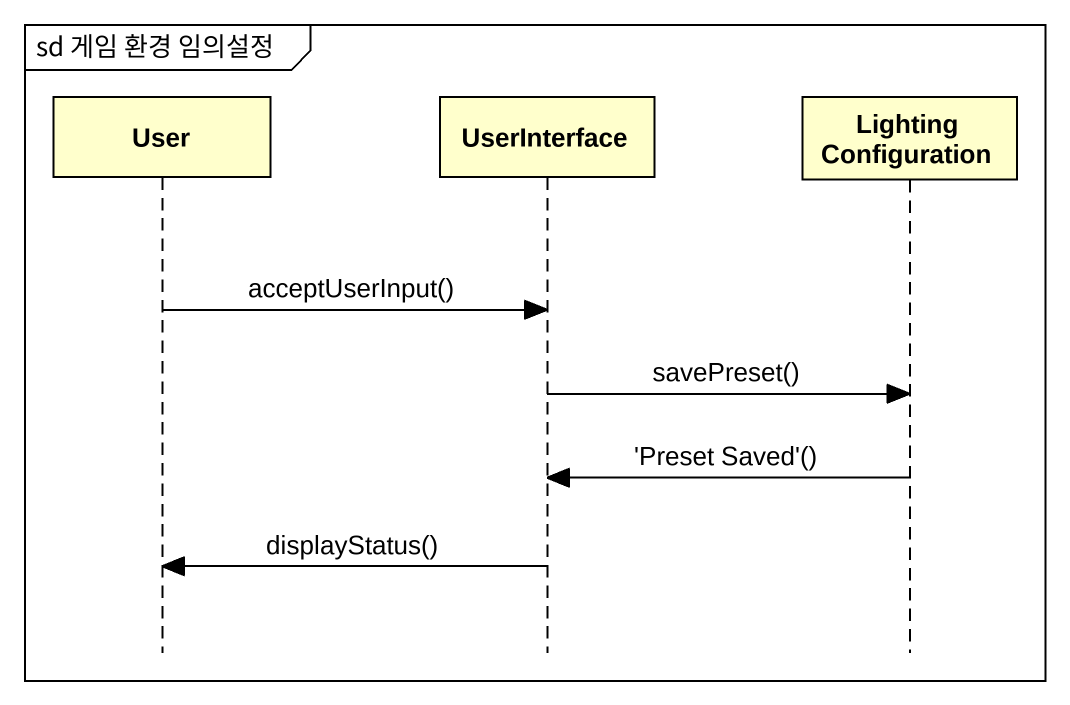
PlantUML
@startuml
mainframe sd 게임 환경 임의설정
hide footbox
participant User
participant UserInterface
participant LightingConfiguration

User -> UserInterface : acceptUserInput()
UserInterface -> LightingConfiguration : savePreset()
LightingConfiguration -> UserInterface : 'Preset Saved'()
UserInterface -> User : displayStatus()
@enduml
